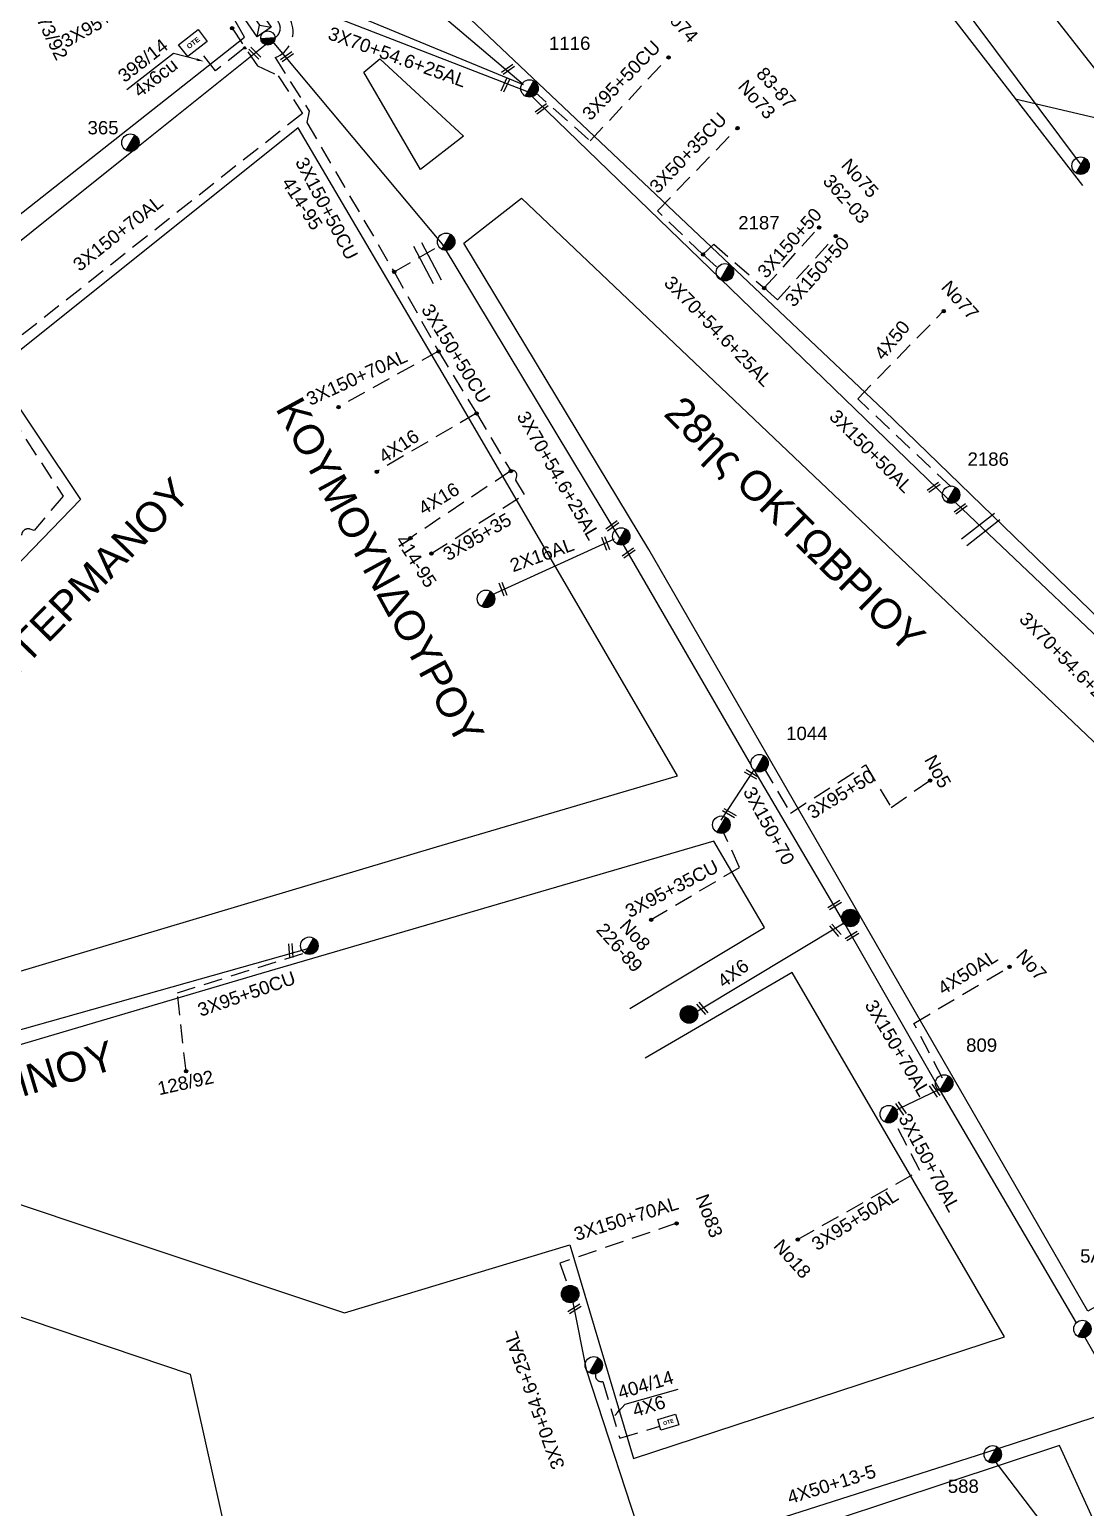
# Model space of a CAD drawing. Header units: millimetres. Extents: x 839 to 3144, y 747 to 1790.
# Drawn here: x 2300.8 to 2443.5, y 1361.5 to 1561 of the extents above; entities that cross this region are included whole.
import ezdxf
from ezdxf import colors
from ezdxf.entities.mleader import LeaderData, LeaderLine
from ezdxf.enums import TextEntityAlignment as Align
from ezdxf.math import Vec2, Vec3

# ---------------------------------------------------------------- set-up
doc = ezdxf.new("R2010")
doc.units = ezdxf.units.MM
doc.linetypes.add('DASHED', pattern=[19.05, 12.7, -6.35])
for name, color, linetype in [('Pillar OTE', 7, 'Continuous'), ('Γέφυρες Εναερίου Δικτύου', 7, 'DASHED'), ('Γυμνά εναέρια ΧΤ (1Φ)   2x16AL', 7, 'Continuous'), ('Γυμνά εναέρια ΧΤ (3Φ)   3x50+35CU', 7, 'Continuous'), ('Γυμνά εναέρια ΧΤ και ΦΟΠ (3Φ)   4x50+16AL', 7, 'Continuous'), ('Εναέρια παροχή ΧΤ 4x16', 7, 'SYN_LINE'), ('Επιγραφές - Σχήματα', 7, 'Continuous'), ('Καλώδια ΧΤ   3x150+50AL', 7, 'DASHED'), ('Καλώδια ΧΤ   3x150+50CU', 7, 'DASHED'), ('Καλώδια ΧΤ   3x150+70AL', 7, 'DASHED'), ('Καλώδια ΧΤ   3x95+35CU', 7, 'DASHED'), ('Καλώδια ΧΤ   3x95+50AL', 7, 'DASHED'), ('Καλώδια ΧΤ   3x95+50CU', 7, 'DASHED'), ('Καλώδια ΧΤ   4x50+13-5', 7, 'Continuous'), ('Καλώδια ΧΤ   4x50AL', 7, 'DASHED'), ('Μηχανική τομή', 7, 'Continuous'), ('Στύλος Ξύλινος', 7, 'Continuous'), ('Στύλος Ξύλινος @ 1', 7, 'Continuous'), ('Στύλος ΦΜ', 7, 'Continuous'), ('Στύλος ΦΜ @ 1', 7, 'Continuous'), ('Συνδέσεις', 7, 'Continuous'), ('Συνεστραμμένα ΧΤ   3x70+54.6+25AL', 7, 'SYN_LINE'), ('Τομή', 7, 'Continuous'), ('Υποσταθμός εναέριος 2 στύλων', 7, 'Continuous'), ('Υποσταθμός πόλεως', 7, 'Continuous'), ('Υπόβαθρο ΔΕΗ', 7, 'Continuous'), ('Υπόγεια καλώδια Παροχών ΧΤ   4x50AL', 7, 'DASHED'), ('Υπόγεια καλώδια Παροχών ΧΤ   4x6', 7, 'DASHED')]:
    doc.layers.add(name, color=color, linetype=linetype)
doc.styles.get("Standard").update_dxf_attribs({"font": 'ARIAL.TTF'})
doc.linetypes.add('SYN_LINE', pattern='A,0.5,-0.0001,["/\\/\\/\\/",Standard,S=0.1,R=0,X=0,Y=-0.05],-0.25', length=0.7501)
doc.dimstyles.new('ISO-25', dxfattribs={"dimtxt": 2.5, "dimasz": 2.5, "dimexe": 1.25, "dimexo": 0.625, "dimtad": 1, "dimtxsty": 'Standard', "dimcen": 2.5, "dimadec": 0, "dimazin": 0, "dimtfac": 1, "dimtmove": 0, "dimatfit": 3, "dimfxl": 1, "dimarcsym": 0})

# ---------------------------------------------------------------- blocks, each defined once
blk = doc.blocks.new('ΥΠΑΡΧΩΝ ΤΣΙΜΕΝΤΕΝΙΟΣ ΣΤΥΛΟΣ')
at = {"layer": 'Στύλος ΦΜ'}
blk.add_hatch(color=7, dxfattribs=at).paths.add_polyline_path([(-1.29, -2.28, 0.574793), (2.62, 0, 0.268822), (1.3, 2.27)])
at = {"layer": 'Στύλος ΦΜ', "color": 7}
blk.add_line((-1.29, -2.28), (1.3, 2.27), dxfattribs=at)
blk.add_circle((0, 0), 2.62, dxfattribs=at)
at = {"layer": 'Στύλος ΦΜ', "flags": 4}
for tag, p in [('ΑΡΙΘΜΟΣ', (-4.68, 8.05)), ('ΤΥΠΟΣ', (-4.91, 3.03))]:
    blk.add_attdef(tag, p, '', height=4, dxfattribs=at)
blk = doc.blocks.new('ΤΟΜΗ')
at = {"layer": 'Τομή', "ltscale": 40}
for p, q in [((-5.68, 0), (5.68, 0)), ((5.68, -2.33), (-5.68, -2.33))]:
    blk.add_line(p, q, dxfattribs=at)
blk = doc.blocks.new('ΥΠΟΣΤΑΘΜΟΣ ΕΝΑΕΡΙΟΣ ΕΠΙ 2 ΣΤΥΛΩΝ')
at = {"layer": 'Υποσταθμός εναέριος 2 στύλων', "linetype": 'Continuous'}
for points in [[(-11.97, -2.11, 0.574793), (-8.45, -0.07, 0.268822), (-9.64, 1.98)], [(9.68, -2.15, 0.574793), (13.19, -0.1, 0.268822), (12.01, 1.95)]]:
    blk.add_hatch(color=256, dxfattribs=at).paths.add_polyline_path(points)
for p, q in [((-11.97, -2.11), (-9.64, 1.98)), ((9.68, -2.15), (12.01, 1.95))]:
    blk.add_line(p, q, dxfattribs=at)
for centre in [(-10.81, -0.07), (10.84, -0.1)]:
    blk.add_circle(centre, 2.36, dxfattribs=at)
at = {"layer": 'Υποσταθμός πόλεως', "linetype": 'Continuous', "ltscale": 40}
blk.add_lwpolyline([(-8.57, 2.82), (8.57, 2.82), (8.57, -2.82), (-8.57, -2.82)], close=True, dxfattribs=at)
for points in [[(-5.75, 0), (-8.57, 2.82)], [(-8.57, -2.82), (-5.75, 0)], [(-5.75, 0), (5.75, 0)], [(5.75, 0), (8.57, 2.82)], [(8.57, -2.82), (5.75, 0)]]:
    blk.add_lwpolyline(points, dxfattribs=at)
at = {"layer": 'Υποσταθμός εναέριος 2 στύλων', "ltscale": 40, "flags": 1}
for tag, p in [('ΜΕΤΑΣΧΗΜΑΤΙΣΜΟΣ', (14.09, 2.51)), ('ΙΣΧΥΣ', (14.07, -0.28)), ('ΑΡΙΘΜΟΣ', (14.19, -3))]:
    blk.add_attdef(tag, p, '', height=1.8, dxfattribs=at)
blk = doc.blocks.new('ΜΗΧΑΝΙΚΗ ΤΟΜΗ')
at = {"layer": 'Μηχανική τομή', "ltscale": 40}
for p, q in [((-1.89, 0.78), (1.89, 0.78)), ((1.89, 0), (-1.89, 0))]:
    blk.add_line(p, q, dxfattribs=at)
blk = doc.blocks.new('A$C3F94617C')
at = {"layer": 'Μηχανική τομή', "xscale": 0.5, "yscale": 0.5, "zscale": 0.5}
blk.add_blockref('ΜΗΧΑΝΙΚΗ ΤΟΜΗ', (0.95, 0), dxfattribs=at)
blk = doc.blocks.new('_ΣΥΝΔΕΣΗ')
at = {"layer": 'Συνδέσεις', "linetype": 'SYN_LINE', "ltscale": 40}
blk.add_hatch(color=256, dxfattribs=at).paths.add_polyline_path([(0.5, -0.01, 1), (-0.5, -0.01, 1)])
at = {"layer": 'Συνδέσεις'}
blk.add_circle((0, -0.01), 0.5, dxfattribs=at)
blk = doc.blocks.new('ΥΠΑΡΧΩΝ ΞΥΛΙΝΟΣ ΣΤΥΛΟΣ')
at = {"layer": 'Στύλος Ξύλινος'}
h = blk.add_hatch(color=7, dxfattribs=at)
h.paths.add_polyline_path([(-2.62, 0, 0.270008), (-1.29, -2.28), (1.3, 2.27, 0.576266)])
h.paths.add_polyline_path([(-1.29, -2.28, 0.574793), (2.62, 0, 0.268822), (1.3, 2.27)])
at = {"layer": 'Στύλος Ξύλινος', "color": 7}
blk.add_line((-1.29, -2.28), (1.3, 2.27), dxfattribs=at)
blk.add_circle((0, 0), 2.62, dxfattribs=at)
at = {"layer": 'Στύλος Ξύλινος', "flags": 4}
for tag, p in [('ΑΡΙΘΜΟΣ', (-4.91, 8.6)), ('ΤΥΠΟΣ', (-4.85, 3.39))]:
    blk.add_attdef(tag, p, '', height=4, dxfattribs=at)
blk = doc.blocks.new('PILLAR ΟΤΕ')
at = {"layer": 'Pillar OTE', "ltscale": 40}
blk.add_lwpolyline([(-3.31, 2.02), (3.39, 2.02), (3.39, -1.99), (-3.31, -1.99)], close=True, dxfattribs=at)
at = {"layer": 'Pillar OTE', "insert": (-1.81, 0.71), "char_height": 1.3575, "width": 109.961, "attachment_point": 1}
blk.add_mtext('{\\fArial|b1|i0|c161|p34;OTE}', dxfattribs=at)

msp = doc.modelspace()

# ---------------------------------------------------------------- hatches: boundary and pattern name
at = {"layer": 'Pillar OTE', "ltscale": 40}
h = msp.add_hatch(color=256, dxfattribs=at)
h.dxf.hatch_style = 1
h.paths.add_polyline_path([(2329.86, 1558.72), (2329.6, 1558.39), (2330.03, 1558.4)])

# ---------------------------------------------------------------- linework, layer by layer
msp.add_lwpolyline([(2330.03, 1558.4), (2329.6, 1558.39), (2329.86, 1558.72), (2330.03, 1558.4)], dxfattribs=at)
at = {"layer": 'Γέφυρες Εναερίου Δικτύου', "color": 151, "ltscale": 0.2}
msp.add_lwpolyline([(2350.04, 1528.3), (2356.58, 1532.06)], dxfattribs=at)
at = {"layer": 'Γέφυρες Εναερίου Δικτύου', "color": 27, "linetype": 'SYN_LINE', "ltscale": 10}
msp.add_lwpolyline([(2394.24, 1454.26), (2398.67, 1461.06)], dxfattribs=at)
at = {"layer": 'Γέφυρες Εναερίου Δικτύου', "color": 133, "linetype": 'SYN_LINE', "ltscale": 15}
msp.add_lwpolyline([(2431.06, 1367.88), (2438.86, 1357.69)], dxfattribs=at)
at = {"layer": 'Γέφυρες Εναερίου Δικτύου', "color": 27, "ltscale": 0.2}
msp.add_arc((2333.24, 1561.21), 1.43, 299.3723, 115.4211, dxfattribs=at)
at = {"layer": 'Γυμνά εναέρια ΧΤ (1Φ)   2x16AL', "color": 27, "linetype": 'SYN_LINE', "ltscale": 20}
msp.add_lwpolyline([(2363.34, 1484.74), (2379.82, 1492.27)], dxfattribs=at)
at = {"layer": 'Γυμνά εναέρια ΧΤ (3Φ)   3x50+35CU', "color": 62, "linetype": 'DASHED', "ltscale": 0.2}
for points in [[(2393.61, 1528.98), (2391.76, 1530.66), (2385.61, 1536.53), (2396.44, 1547.74)], [(2391.76, 1530.66), (2393.22, 1532.05), (2400.03, 1526.13), (2407.44, 1534.3)], [(2400.03, 1526.13), (2401.84, 1524.53), (2409.69, 1533.15)]]:
    msp.add_lwpolyline(points, dxfattribs=at)
at = {"layer": 'Γυμνά εναέρια ΧΤ και ΦΟΠ (3Φ)   4x50+16AL', "color": 85, "ltscale": 0.2}
msp.add_lwpolyline([(2227.48, 1411.15), (2259.78, 1413.91), (2296.23, 1425.05), (2338.56, 1436.98)], dxfattribs=at)
at = {"layer": 'Εναέρια παροχή ΧΤ 4x16', "color": 151, "linetype": 'DASHED', "ltscale": 0.2}
for points in [[(2361.17, 1509.21), (2347.68, 1501.33)], [(2365.79, 1501.42), (2352.23, 1492.36)]]:
    msp.add_lwpolyline(points, dxfattribs=at)
at = {"layer": 'Καλώδια ΧΤ   3x150+50CU', "color": 151, "ltscale": 0.2}
msp.add_lwpolyline([(2333.98, 1557.23), (2338.54, 1550.02), (2338.26, 1548.45), (2350.04, 1528.3), (2356.02, 1517.58), (2361.17, 1509.21), (2365.79, 1501.42)], dxfattribs=at)
msp.add_arc((2332.68, 1560.71), 3.71, 290.44, 109.3253, dxfattribs=at)
at = {"layer": 'Καλώδια ΧΤ   3x150+70AL', "color": 30, "ltscale": 0.2}
msp.add_lwpolyline([(2328.14, 1561.19), (2331.58, 1556.11), (2334.39, 1554.78), (2337.64, 1549.68), (2294.05, 1515.27), (2305.31, 1498.01), (2301.39, 1493.39), (2300.86, 1493.56, 0.502825), (2299.7, 1492.75, 1.029081)], format="xyb", dxfattribs=at)
at = {"layer": 'Καλώδια ΧΤ   3x150+70AL', "color": 151, "ltscale": 0.2}
msp.add_lwpolyline([(2356.02, 1517.58), (2342.52, 1510.06)], dxfattribs=at)
at = {"layer": 'Καλώδια ΧΤ   3x150+70AL', "color": 62, "linetype": 'DASHED', "ltscale": 0.2}
msp.add_lwpolyline([(2425.29, 1499.28), (2412.68, 1511.17)], dxfattribs=at)
at = {"layer": 'Καλώδια ΧΤ   3x150+70AL', "color": 30, "linetype": 'SYN_LINE', "ltscale": 20}
msp.add_lwpolyline([(2442.24, 1386.41), (2423.87, 1417.72), (2410.95, 1440.26), (2398.67, 1461.06)], dxfattribs=at)
at = {"layer": 'Καλώδια ΧΤ   3x150+70AL', "color": 133, "ltscale": 0.2}
msp.add_lwpolyline([(2388.18, 1399.83), (2372.45, 1394.45), (2373.76, 1390.8)], dxfattribs=at)
at = {"layer": 'Καλώδια ΧΤ   3x150+70AL', "color": 30, "linetype": 'SYN_LINE', "ltscale": 15}
msp.add_lwpolyline([(2448.8, 1374.98), (2442.82, 1385.42)], dxfattribs=at)
at = {"layer": 'Καλώδια ΧΤ   3x95+35CU', "color": 151, "ltscale": 0.2}
msp.add_lwpolyline([(2355.06, 1490.28), (2367.64, 1498.23), (2366.49, 1500.17), (2366.61, 1500.78, 0.615716), (2365.79, 1501.42, 4.480082)], format="xyb", dxfattribs=at)
at = {"layer": 'Καλώδια ΧΤ   3x95+35CU', "color": 27, "ltscale": 0.2}
msp.add_lwpolyline([(2384.76, 1440.84), (2396.73, 1447.89), (2394.31, 1453.08)], dxfattribs=at)
at = {"layer": 'Καλώδια ΧΤ   3x95+50AL', "color": 30, "linetype": 'SYN_LINE', "ltscale": 8}
msp.add_lwpolyline([(2417.36, 1414.9), (2424.59, 1418.35)], dxfattribs=at)
at = {"layer": 'Καλώδια ΧΤ   3x95+50AL', "color": 30, "ltscale": 0.2}
msp.add_lwpolyline([(2404.57, 1397.64), (2421.07, 1406.96), (2417.3, 1414.19)], dxfattribs=at)
at = {"layer": 'Καλώδια ΧΤ   3x95+50CU', "color": 6, "ltscale": 0.2}
msp.add_lwpolyline([(2368.69, 1552.91), (2376.53, 1545.98), (2387.1, 1557.28)], dxfattribs=at)
at = {"layer": 'Καλώδια ΧΤ   3x95+50CU', "color": 27, "ltscale": 0.2}
msp.add_lwpolyline([(2399.91, 1461.45), (2403.58, 1455.22), (2413.75, 1461.72), (2417.21, 1455.98), (2422.47, 1459.65)], dxfattribs=at)
at = {"layer": 'Καλώδια ΧΤ   3x95+50CU', "color": 85, "ltscale": 0.2}
msp.add_lwpolyline([(2321.92, 1420.35), (2320.75, 1430.96), (2338.42, 1436.48)], dxfattribs=at)
at = {"layer": 'Καλώδια ΧΤ   4x50+13-5', "color": 133, "ltscale": 0.2}
msp.add_lwpolyline([(2385.62, 1353.64), (2401.8, 1359.88), (2429.88, 1368.84), (2448.8, 1374.98)], dxfattribs=at)
at = {"layer": 'Καλώδια ΧΤ   4x50AL', "color": 62, "linetype": 'DASHED', "ltscale": 0.2}
msp.add_lwpolyline([(2412.68, 1511.17), (2424.29, 1523.02)], dxfattribs=at)
at = {"layer": 'Καλώδια ΧΤ   4x50AL', "color": 30, "ltscale": 0.2}
msp.add_lwpolyline([(2424.15, 1419.43), (2420.27, 1426.83), (2433.18, 1434.46)], dxfattribs=at)
at = {"layer": 'Συνεστραμμένα ΧΤ   3x70+54.6+25AL', "color": 1, "ltscale": 20}
msp.add_lwpolyline([(2442.92, 1542.72), (2422.69, 1569.79), (2401.96, 1596.34), (2383.7, 1619.71), (2370.84, 1647.6), (2351.95, 1670.96)], dxfattribs=at)
at = {"layer": 'Συνεστραμμένα ΧΤ   3x70+54.6+25AL', "color": 6, "ltscale": 20}
msp.add_lwpolyline([(2327.97, 1568.15), (2330.51, 1568.91), (2367.5, 1553.62), (2354.45, 1564.61), (2338.85, 1579.91), (2326.08, 1592.67), (2312.94, 1604.71)], dxfattribs=at)
at = {"layer": 'Συνεστραμμένα ΧΤ   3x70+54.6+25AL', "color": 62, "ltscale": 20}
msp.add_lwpolyline([(2424.91, 1497.62), (2394.08, 1527.41), (2367.98, 1552.67), (2329.1, 1567.72)], dxfattribs=at)
at = {"layer": 'Συνεστραμμένα ΧΤ   3x70+54.6+25AL', "color": 2, "ltscale": 20}
msp.add_lwpolyline([(2332.85, 1559.1), (2315.52, 1545.25), (2286.97, 1522.44), (2259.78, 1500.72), (2240.83, 1486.22), (2219.97, 1469.06)], dxfattribs=at)
at = {"layer": 'Συνεστραμμένα ΧΤ   3x70+54.6+25AL', "color": 27, "ltscale": 20}
for points in [[(2398.33, 1461.63), (2380.53, 1492.28), (2356.58, 1532.06), (2333.83, 1559.2)], [(2513.47, 1413.94), (2481.41, 1444.05), (2453.3, 1471.17), (2425.94, 1497.11)]]:
    msp.add_lwpolyline(points, dxfattribs=at)
at = {"layer": 'Συνεστραμμένα ΧΤ   3x70+54.6+25AL', "color": 133, "ltscale": 20}
msp.add_lwpolyline([(2374.17, 1389.14), (2376, 1380.07), (2384.33, 1354.61)], dxfattribs=at)
at = {"layer": 'Υπόβαθρο ΔΕΗ'}
for points in [[(2433.98, 1551.68), (2451.07, 1547.67), (2353.76, 1671.77), (2369.41, 1698.41), (2379.38, 1699.2), (2453.04, 1602.47), (2507.82, 1529.48), (2551.64, 1472.45), (2504.2, 1424.43), (2416.27, 1509.59), (2351.23, 1571.11)], [(2315.14, 1605.77), (2348.31, 1661.98), (2414.98, 1576.24), (2443.06, 1539.95)], [(2245.03, 1419.85), (2248.35, 1418.6), (2355.78, 1450.66), (2388.34, 1460.23), (2358.8, 1510.88), (2337.06, 1547.74), (2296.01, 1514.95), (2307.65, 1497.58), (2268.82, 1457.46), (2241.76, 1428.48), (2245.03, 1419.85)], [(2381.89, 1428.84), (2400.1, 1439.78), (2393.25, 1451.41), (2332.07, 1433.57), (2265.2, 1413.8)], [(2265.2, 1413.8), (2343.34, 1387.74), (2373.77, 1396.94), (2382.38, 1368.08), (2432.5, 1384.52), (2403.84, 1433.7), (2383.95, 1422.14)], [(2381.24, 1375.41), (2388.42, 1377.44)], [(2408.44, 1199.86), (2506.93, 1222.66), (2475.93, 1291.09), (2439.95, 1369.82), (2386.94, 1352.26), (2389.98, 1342.11), (2352.58, 1292.81), (2408.44, 1199.86)]]:
    msp.add_lwpolyline(points, dxfattribs=at)
for points in [[(2200.13, 1457.02), (2280, 1520.75), (2329.83, 1559.99), (2312.81, 1590), (2304.93, 1596.41), (2272.44, 1585.22), (2188.12, 1575.76), (2114.56, 1567.21), (2110.22, 1559.33), (2164.23, 1497.93)], [(2345.96, 1555.28), (2348.11, 1557.05), (2359.42, 1546.63), (2353.61, 1542.13)], [(2359.45, 1532.18), (2367.27, 1538.24), (2464.28, 1446.15), (2494.51, 1416.39), (2443.77, 1387.97), (2384.48, 1490.8)], [(2243.02, 1406.22), (2322.48, 1379.45), (2327.49, 1357.08), (2253.72, 1334.07)]]:
    msp.add_lwpolyline(points, close=True, dxfattribs=at)
at = {"layer": 'Υπόγεια καλώδια Παροχών ΧΤ   4x6', "color": 30, "linetype": 'DASHED', "ltscale": 0.2}
msp.add_lwpolyline([(2329.61, 1558.39), (2325.9, 1555.47), (2323.56, 1558.43)], dxfattribs=at)
at = {"layer": 'Υπόγεια καλώδια Παροχών ΧΤ   4x6', "color": 30, "linetype": 'SYN_LINE', "ltscale": 20}
msp.add_lwpolyline([(2390.85, 1428.4), (2410.85, 1440.42)], dxfattribs=at)
at = {"layer": 'Υπόγεια καλώδια Παροχών ΧΤ   4x6', "color": 133, "linetype": 'DASHED', "ltscale": 0.2}
msp.add_lwpolyline([(2377.27, 1379.51, 0.564905), (2378.24, 1378.46), (2380.53, 1370.8), (2385.95, 1372.42)], format="xyb", dxfattribs=at)

# ---------------------------------------------------------------- block references
at = {"layer": 'Pillar OTE'}
for p, xscale, yscale, zscale, rotation in [((2322.85, 1559.17), 0.5, 0.5, 0.5, 38), ((2387.06, 1372.97), 0.3750000000000001, 0.3750000000000001, 0.3750000000000001, 16.62986459972477)]:
    msp.add_blockref('PILLAR ΟΤΕ', p, dxfattribs=dict(at, xscale=xscale, yscale=yscale, zscale=zscale, rotation=rotation))
at = {"layer": 'Επιγραφές - Σχήματα', "ltscale": 0.2}
for p, rotation in [((2332.03, 1557.31), 135.4051725876827), ((2334.9, 1556.65), 35.46951152241957), ((2364.78, 1554.93), 35.46951152241957), ((2364.84, 1552.58), 64.81632511974563), ((2369.33, 1549.61), 35.46951152241954), ((2422.3, 1498.49), 35.46951152241942), ((2425.92, 1495.59), 35.46951152241942), ((2378.86, 1493.3), 35.46951152241966), ((2379.16, 1490.8), 111.4268763982864), ((2381.06, 1489.63), 35.46951152241965), ((2365.27, 1484.66), 111.4268763982864), ((2397.4, 1460.75), 329.7083494834487), ((2394.41, 1455.52), 329.7083494834487), ((2408.87, 1442.14), 32.02317142177662), ((2408.91, 1439.99), 310.6231800702935), ((2411.21, 1437.96), 32.02317142177662), ((2335.82, 1437.59), 274.205990712597), ((2390.92, 1429.44), 310.6231800702935), ((2422.39, 1418.41), 304.9434828979248), ((2417.81, 1416), 304.9434828979248), ((2373.73, 1387.6), 32.02317142177689)]:
    msp.add_blockref('A$C3F94617C', p, dxfattribs=dict(at, rotation=rotation))
at = {"layer": 'Στύλος Ξύλινος @ 1', "ltscale": 40, "xscale": 0.4499999999998181, "yscale": 0.4499999999998181, "zscale": 0.4499999999998181}
for p in [(2411.7, 1441.05), (2389.89, 1428.03), (2373.83, 1390.27)]:
    msp.add_blockref('ΥΠΑΡΧΩΝ ΞΥΛΙΝΟΣ ΣΤΥΛΟΣ', p, dxfattribs=at)
at = {"layer": 'Στύλος ΦΜ @ 1', "ltscale": 40}
ref = msp.add_blockref('ΥΠΑΡΧΩΝ ΤΣΙΜΕΝΤΕΝΙΟΣ ΣΤΥΛΟΣ', (2368.34, 1553.07), dxfattribs=dict(at, xscale=0.4499999999998181, yscale=0.4499999999998181, zscale=0.4499999999998181))
ref.add_attrib('ΤΥΠΟΣ', '1116', (2370.97, 1558.27), dxfattribs={"layer": 'Στύλος ΦΜ', "height": 1.8, "flags": 4})
ref = msp.add_blockref('ΥΠΑΡΧΩΝ ΤΣΙΜΕΝΤΕΝΙΟΣ ΣΤΥΛΟΣ', (2314.41, 1545.75), dxfattribs=dict(at, xscale=0.4499999999998181, yscale=0.4499999999998181, zscale=0.4499999999998181))
ref.add_attrib('ΤΥΠΟΣ', '365', (2308.61, 1546.87), dxfattribs={"layer": 'Στύλος ΦΜ', "height": 1.8, "flags": 4})
at = {"layer": 'Στύλος ΦΜ @ 1', "ltscale": 40, "xscale": 0.4499999999998181, "yscale": 0.4499999999998181, "zscale": 0.4499999999998181}
for p in [(2442.8, 1542.64), (2357.07, 1532.37), (2380.73, 1492.58), (2362.46, 1484.15), (2394.26, 1453.65), (2338.58, 1437.31), (2416.88, 1414.57), (2377.02, 1380.66)]:
    msp.add_blockref('ΥΠΑΡΧΩΝ ΤΣΙΜΕΝΤΕΝΙΟΣ ΣΤΥΛΟΣ', p, dxfattribs=at)
at = {"layer": 'Στύλος ΦΜ @ 1', "ltscale": 40}
ref = msp.add_blockref('ΥΠΑΡΧΩΝ ΤΣΙΜΕΝΤΕΝΙΟΣ ΣΤΥΛΟΣ', (2394.74, 1528.25), dxfattribs=dict(at, xscale=0.4499999999998181, yscale=0.4499999999998181, zscale=0.4499999999998181))
ref.add_attrib('ΤΥΠΟΣ', '2187', (2396.54, 1534.04), dxfattribs={"layer": 'Στύλος ΦΜ', "height": 1.8, "flags": 4})
ref = msp.add_blockref('ΥΠΑΡΧΩΝ ΤΣΙΜΕΝΤΕΝΙΟΣ ΣΤΥΛΟΣ', (2425.3, 1498.21), dxfattribs=dict(at, xscale=0.4499999999998181, yscale=0.4499999999998181, zscale=0.4499999999998181))
ref.add_attrib('ΤΥΠΟΣ', '2186', (2427.52, 1502.12), dxfattribs={"layer": 'Στύλος ΦΜ', "height": 1.8, "flags": 4})
ref = msp.add_blockref('ΥΠΑΡΧΩΝ ΤΣΙΜΕΝΤΕΝΙΟΣ ΣΤΥΛΟΣ', (2399.42, 1461.96), dxfattribs=dict(at, xscale=0.4499999999998181, yscale=0.4499999999998181, zscale=0.4499999999998181))
ref.add_attrib('ΤΥΠΟΣ', '1044', (2403.01, 1465.08), dxfattribs={"layer": 'Στύλος ΦΜ', "height": 1.8, "flags": 4})
ref = msp.add_blockref('ΥΠΑΡΧΩΝ ΤΣΙΜΕΝΤΕΝΙΟΣ ΣΤΥΛΟΣ', (2424.36, 1418.72), dxfattribs=dict(at, xscale=0.4499999999998181, yscale=0.4499999999998181, zscale=0.4499999999998181))
ref.add_attrib('ΤΥΠΟΣ', '809', (2427.33, 1422.99), dxfattribs={"layer": 'Στύλος ΦΜ', "height": 1.8, "flags": 4})
ref = msp.add_blockref('ΥΠΑΡΧΩΝ ΤΣΙΜΕΝΤΕΝΙΟΣ ΣΤΥΛΟΣ', (2443.05, 1385.56), dxfattribs=dict(at, xscale=0.4499999999998181, yscale=0.4499999999998181, zscale=0.4499999999998181))
ref.add_attrib('ΤΥΠΟΣ', '5A M.T', (2442.74, 1394.52), dxfattribs={"layer": 'Στύλος ΦΜ', "height": 1.8, "flags": 4})
ref = msp.add_blockref('ΥΠΑΡΧΩΝ ΤΣΙΜΕΝΤΕΝΙΟΣ ΣΤΥΛΟΣ', (2430.93, 1368.63), dxfattribs=dict(at, xscale=0.4499999999998181, yscale=0.4499999999998181, zscale=0.4499999999998181))
ref.add_attrib('ΤΥΠΟΣ', '588', (2424.85, 1363.43), dxfattribs={"layer": 'Στύλος ΦΜ', "height": 1.8, "flags": 4})
at = {"layer": 'Συνδέσεις', "xscale": 0.4500000000000455, "yscale": 0.4500000000000455, "zscale": 0.4500000000000455}
for p in [(2328.14, 1561.2), (2387.12, 1557.27), (2396.46, 1547.73), (2407.46, 1534.29), (2409.71, 1533.13), (2391.78, 1530.65), (2350.06, 1528.29), (2400.05, 1526.12), (2424.31, 1523), (2356.04, 1517.57), (2342.53, 1510.05), (2361.19, 1509.2), (2347.7, 1501.32), (2365.81, 1501.41), (2352.25, 1492.35), (2355.08, 1490.26), (2422.46, 1459.62), (2384.78, 1440.83), (2433.2, 1434.45), (2321.92, 1420.36), (2388.2, 1399.82), (2404.59, 1397.63)]:
    msp.add_blockref('_ΣΥΝΔΕΣΗ', p, dxfattribs=at)
at = {"layer": 'Τομή'}
for p, xscale, yscale, zscale, rotation in [((2355.06, 1529.76), 0.5000000000000675, 0.5000000000000675, 0.5000000000000675, 297.7812055480344), ((2428.93, 1493.99), 0.5000000000000251, 0.5000000000000251, 0.5000000000000251, 38.02073603535207)]:
    msp.add_blockref('ΤΟΜΗ', p, dxfattribs=dict(at, xscale=xscale, yscale=yscale, zscale=zscale, rotation=rotation))
at = {"layer": 'Υποσταθμός εναέριος 2 στύλων', "xscale": 0.4091561384230994, "yscale": 0.4091561384230994, "zscale": 0.4091561384230994, "rotation": 304.5293017633612}
msp.add_blockref('ΥΠΟΣΤΑΘΜΟΣ ΕΝΑΕΡΙΟΣ ΕΠΙ 2 ΣΤΥΛΩΝ', (2330.5, 1563.56), dxfattribs=at)

# ---------------------------------------------------------------- texts
at = {"layer": 'Γυμνά εναέρια ΧΤ (1Φ)   2x16AL', "ltscale": 0.2}
msp.add_text('2X16AL', height=1.8, rotation=19.7815, dxfattribs=at).set_placement((2370.01, 1490.09), align=Align.MIDDLE)
at = {"layer": 'Γυμνά εναέρια ΧΤ (3Φ)   3x50+35CU', "ltscale": 0.2}
msp.add_text('3X50+35CU', height=1.8, rotation=46.4049, dxfattribs=at).set_placement((2389.76, 1544.39), align=Align.MIDDLE)
at = {"layer": 'Εναέρια παροχή ΧΤ 4x16', "ltscale": 20}
for rotation, p in [(33.6649, (2350.67, 1504.77)), (31.2151, (2356.08, 1497.69))]:
    msp.add_text('4X16', height=1.8, rotation=rotation, dxfattribs=at).set_placement(p, align=Align.MIDDLE)
at = {"layer": 'Επιγραφές - Σχήματα', "ltscale": 0.2, "attachment_point": 1}
for s, insert, char_height, width, rotation in [('Νο74', (2387.28, 1564.74), 1.8, 9.756, 311.8928), ('373/92', (2302.68, 1564.4), 1.8, 9.756, 296.0095), ('83-87', (2400.19, 1556.15), 1.8, 9.756, 311.8928), ('Νο73', (2397.72, 1554.44), 1.8, 9.756, 311.8928), ('Νο75', (2411.66, 1543.8), 1.8, 9.756, 311.8928), ('414-95', (2336.29, 1541.31), 1.8, 9.756, 302.6065), ('362-03', (2409.19, 1541.68), 1.8, 9.756, 311.8928), ('Νο77', (2425.18, 1527.33), 1.8, 9.756, 311.8928), ('ΚΟΥΜΟΥΝΔΟΥΡΟΥ', (2337.45, 1511.79), 4, 68.291, 298.5287), ('28ης ΟΚΤΩΒΡΙΟΥ', (2389.1, 1511.87), 4, 68.291, 315.53), ('ΠΑΛ. ΠΑΤΡ. ΓΕΡΜΑΝΟΥ', (2275.49, 1455.29), 4, 68.291, 45.7158), ('414-95', (2351.69, 1493.04), 1.8, 9.756, 302.6065), ('Νο5', (2423.2, 1463.31), 1.8, 9.756, 298.6004), ('Νο8', (2381.74, 1441.09), 1.8, 9.756, 311.8928), ('226-89', (2378.56, 1440.58), 1.8, 9.756, 311.8928), ('Νο7', (2435.29, 1437.06), 1.8, 9.756, 311.8928), ('ΛΗΜΝΟΥ', (2288.01, 1417.54), 4, 68.291, 16.6895), ('128/92', (2317.91, 1418.87), 1.8, 9.756, 12.564), ('Νο83', (2392.45, 1403.98), 1.8, 9.756, 290.0087), ('Νο18', (2402.52, 1397.88), 1.8, 9.756, 311.8928)]:
    msp.add_mtext(s, dxfattribs=dict(at, insert=insert, char_height=char_height, width=width, rotation=rotation))
at = {"layer": 'Καλώδια ΧΤ   3x150+50AL', "ltscale": 0.2, "char_height": 1.8, "width": 8.6205, "attachment_point": 1, "rotation": 48.3487}
for insert in [(2398.96, 1528.5), (2402.69, 1524.62)]:
    msp.add_mtext('3Χ150+50', dxfattribs=dict(at, insert=insert))
at = {"layer": 'Καλώδια ΧΤ   3x150+50CU', "ltscale": 0.2}
msp.add_text('3X150+50CU', height=1.8, rotation=301.7839, dxfattribs=at).set_placement((2358.4, 1517.27), align=Align.MIDDLE)
at = {"layer": 'Καλώδια ΧΤ   3x150+50CU', "ltscale": 0.2, "insert": (2338.22, 1544), "char_height": 1.8, "width": 8.6205, "attachment_point": 1, "rotation": 297.614}
msp.add_mtext('3Χ150+50CU', dxfattribs=at)
at = {"layer": 'Καλώδια ΧΤ   3x150+70AL', "ltscale": 0.2}
for s, rotation, p in [('3X150+70AL', 38.4272, (2312.72, 1533.52)), ('3X150+70AL', 24.5466, (2344.99, 1514.05)), ('3X150+70', 298.7202, (2400.7, 1453.51)), ('3X150+70AL', 300.7594, (2418.08, 1423.5)), ('3X150+70AL', 298.1878, (2422.37, 1408.03)), ('3X150+70AL', 17.2737, (2381.39, 1400.46))]:
    msp.add_text(s, height=1.8, rotation=rotation, dxfattribs=at).set_placement(p, align=Align.MIDDLE)
at = {"layer": 'Καλώδια ΧΤ   3x150+70AL', "ltscale": 0.2, "insert": (2409.98, 1509.89), "char_height": 1.8, "width": 8.6205, "attachment_point": 1, "rotation": 314.9133}
msp.add_mtext('3Χ150+50AL', dxfattribs=at)
at = {"layer": 'Καλώδια ΧΤ   3x95+35CU', "ltscale": 0.2}
for s, rotation, p in [('3X95+35CU', 29.252, (2311.27, 1562.64)), ('3X95+35', 30.2327, (2361.26, 1492.53)), ('3X95+35CU', 27.5906, (2387.56, 1445.01))]:
    msp.add_text(s, height=1.8, rotation=rotation, dxfattribs=at).set_placement(p, align=Align.MIDDLE)
at = {"layer": 'Καλώδια ΧΤ   3x95+50AL', "ltscale": 0.2}
msp.add_text('3X95+50AL', height=1.8, rotation=32.2042, dxfattribs=at).set_placement((2412.3, 1400.34), align=Align.MIDDLE)
at = {"layer": 'Καλώδια ΧΤ   3x95+50CU', "ltscale": 0.2}
for s, rotation, p in [('3X95+50CU', 45.6313, (2380.73, 1554.17)), ('3X95+50', 31.9062, (2410.43, 1457.79)), ('3X95+50CU', 19.1621, (2330.1, 1430.82))]:
    msp.add_text(s, height=1.8, rotation=rotation, dxfattribs=at).set_placement(p, align=Align.MIDDLE)
at = {"layer": 'Καλώδια ΧΤ   4x50+13-5', "ltscale": 0.2}
msp.add_text('4X50+13-5', height=1.8, rotation=17.3778, dxfattribs=at).set_placement((2409.14, 1364.6), align=Align.MIDDLE)
at = {"layer": 'Καλώδια ΧΤ   4x50AL', "ltscale": 20}
msp.add_text('4X50', height=1.8, rotation=50.6839, dxfattribs=at).set_placement((2417.31, 1519.09), align=Align.MIDDLE)
at = {"layer": 'Καλώδια ΧΤ   4x50AL', "ltscale": 0.2}
msp.add_text('4X50AL', height=1.8, rotation=32.4408, dxfattribs=at).set_placement((2427.53, 1433.74), align=Align.MIDDLE)
at = {"layer": 'Συνεστραμμένα ΧΤ   3x70+54.6+25AL', "ltscale": 20}
for rotation, p in [(340.3093, (2350.48, 1557.32)), (314.1463, (2393.85, 1520.29)), (300.1651, (2372.24, 1500.81)), (314.4242, (2441.88, 1474.93)), (109.6711, (2368.99, 1375.92))]:
    msp.add_text('3X70+54.6+25AL', height=1.8, rotation=rotation, dxfattribs=at).set_placement(p, align=Align.MIDDLE)
at = {"layer": 'Υπόγεια καλώδια Παροχών ΧΤ   4x50AL', "color": 7, "ltscale": 0.2, "char_height": 1.8, "attachment_point": 1, "rotation": 38}
for s, insert in [('398/14', (2312.51, 1555.19)), ('4x6cu', (2314.58, 1553.17))]:
    msp.add_mtext_dynamic_manual_height_columns(s, width=1.8, gutter_width=12.5, heights=[0.118], dxfattribs=dict(at, insert=insert))
at = {"layer": 'Υπόγεια καλώδια Παροχών ΧΤ   4x6', "ltscale": 0.2}
for s, rotation, p in [('4X6', 37.0042, (2395.84, 1433.59)), ('404/14', 16.7322, (2384.01, 1378.06)), ('4X6', 16.7322, (2384.47, 1375.16))]:
    msp.add_text(s, height=1.8, rotation=rotation, dxfattribs=at).set_placement(p, align=Align.MIDDLE)

# ---------------------------------------------------------------- leaders
at = {"layer": 'Επιγραφές - Σχήματα', "ltscale": 40}
msp.add_leader([(2379.85, 1373.89), (2381.24, 1375.41)], dimstyle='ISO-25', override={"dimasz": 1, "dimtad": 0}, dxfattribs=at)
at = {"layer": 'Υπόβαθρο ΔΕΗ'}
ml = msp.add_multileader_mtext('Standard', dxfattribs=at)
ml.set_content('', color=256)
ml.set_leader_properties()
ml.build(insert=Vec2(0, 0))
ml.multileader.update_dxf_attribs({"arrow_head_size": 1})
ctx = ml.context
ctx.base_point, ctx.arrow_head_size, ctx.plane_origin, ctx.plane_x_axis, ctx.plane_y_axis = Vec3(2310.77, 1550.41), 1, Vec3(2324.34, 1556.72), Vec3(0.788011, 0.615661), Vec3(-0.615661, 0.788011)
ctx.text_align_type = 2
notes = []
notes.append((ctx, [(0, (1, 1, 0), (2320.22, 1557.8), (-0.788011, -0.615661), 8, [(0, [(2324.34, 1556.72)], 0, [])])]))
ctx.mtext.insert, ctx.mtext.text_direction, ctx.mtext.rotation, ctx.mtext.alignment, ctx.mtext.flow_direction = Vec3(2311.11, 1553.22), Vec3(0.788011, 0.615661), 0.663225, 3, 5
for ctx, leaders in notes:
    for number, flags, end, landing, length, lines in leaders:
        leader = LeaderData()
        leader.index, (leader.has_last_leader_line, leader.has_dogleg_vector, leader.attachment_direction) = number, flags
        leader.last_leader_point, leader.dogleg_vector, leader.dogleg_length = Vec3(end), Vec3(landing), length
        for number, points, colour, breaks in lines:
            line = LeaderLine()
            line.index, line.vertices, line.color, line.breaks = number, Vec3.list(points), colors.encode_raw_color(colour), breaks
            leader.lines.append(line)
        ctx.leaders.append(leader)

doc.saveas('drawing.dxf')
